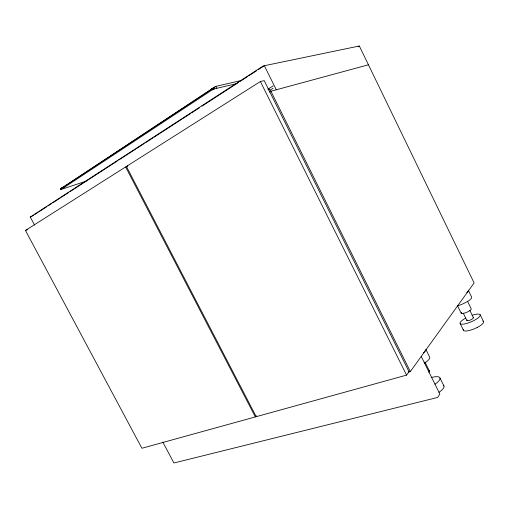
<?xml version="1.0" encoding="UTF-8"?>
<svg xmlns="http://www.w3.org/2000/svg" width="509" height="509" viewBox="0 0 509 509"><rect width="100%" height="100%" fill="white"/><g stroke="black" fill="none" stroke-linecap="round" stroke-linejoin="round"><path stroke-width="0.76" d="M86.136 181.153L61.156 189.456L212.418 89.73L214.27 88.897L236.825 83.616M408.142 372.181L410.33 371.576L474.108 282.94L359.329 46.001L263.255 65.947L30.273 217.038L34.561 225.08M406.583 375.12L409.026 371.742L264.196 80.613L260.379 81.535L126.41 166.449L256.212 416.68L406.583 375.12L260.379 81.535M127.065 166.456L125.64 166.933L25.45 230.437L141.903 448.27L255.34 416.922L256.409 415.847M65.037 186.383L60.845 188.731L61.156 189.456L60.8 188.769L61.125 188.54L215.803 86.365L241.298 80.505M61.182 189.494L60.794 188.769L61.271 189.494L60.991 188.661L63.536 186.886L60.8 188.769L61.182 189.494C60.374 188.788 61.417 188.082 61.296 189.303L60.794 188.769L61.156 189.456M60.8 188.769L215.803 86.365L216.783 88.312M213.735 87.86L212.024 88.935L212.113 89.921L211.719 89.139L213.735 87.86L214.27 88.897M32.213 216.147L33.549 215.282M34.873 214.423L38.22 212.253M39.53 211.4L46.892 206.635M48.183 205.795L51.562 203.606M52.847 202.773L60.234 197.988M61.5 197.168L68.906 192.37M70.153 191.562L73.576 189.342M74.149 188.973L78.246 186.319M78.806 185.95L82.248 183.724M82.802 183.367L86.918 180.695M87.459 180.345L95.59 175.077M96.112 174.74L104.262 169.459M104.771 169.128L117.598 160.812M118.75 160.068L135.61 149.143M136.724 148.424L144.282 143.525M145.377 142.813L152.954 137.907M154.03 137.207L162.295 131.85M162.683 131.602L166.297 129.261M166.678 129.012L170.967 126.232M171.336 125.99L179.639 120.614M179.989 120.385L181.987 119.093M182.973 118.451L190.646 113.482M191.645 112.833L199.299 107.876M201.958 106.152L208.614 101.838M208.989 101.596L217.273 96.226M217.661 95.978L221.262 93.637M221.663 93.382L225.926 90.621M226.333 90.354L229.922 88.032M230.335 87.764L234.579 85.016M235.005 84.736L238.575 82.426M240.343 81.281L243.232 79.404M243.677 79.118L247.889 76.388M249.016 75.656L251.885 73.799M252.349 73.5L256.549 70.776M258.349 69.606L260.481 68.225M261.022 67.882L263.707 66.138M267.772 89.266L273.174 85.913M268.517 89.972L269.865 89.139L410.33 371.576M271.106 89.52L273.129 88.273M269.554 92.065L270.909 91.232L368.433 64.802M358.075 46.758L359.329 46.001M477.372 327.376L474.782 328.604A10.918 2.99 -23.1 0 1 463.425 329.355M25.45 230.437L27.651 229.604M30.273 217.038L31.552 216.573M126.41 166.449L127.835 165.972M211.719 89.139L212.418 89.73L212.342 88.731L212.749 89.546L212.972 88.331L213.735 89.075L213.526 87.987L214.022 88.967L213.265 88.146L213.417 89.209L212.66 88.528L212.749 89.546L212.024 88.935L212.418 89.73M60.997 189.087L61.195 189.399L60.953 188.654L61.462 189.189L61.125 188.54L61.627 189.399M61.137 189.087L61.417 189.463L60.991 188.661M162.791 442.054L173.925 462.999L437.759 397.414L439.84 393.998L421.236 356.421M60.845 188.731L61.195 189.399M60.953 188.654L61.296 189.303M125.64 166.933L255.34 416.922M213.265 88.146L213.735 89.075M212.972 88.331L213.417 89.209M264.356 65.718L276.298 89.769M425.791 349.257L429.774 357.324A12.776 3.754 -24.4 0 1 424.525 363.152M440.043 378.104L444.001 386.121M424.907 361.937L429.405 371.029M463.254 313.124L466.868 320.524M457.553 305.782L461.173 313.213M460.111 323.45L463.413 330.195M468.325 290.276L471.646 297.116A10.95 2.615 -23.6 0 1 467.637 301.398A10.95 2.615 -23.6 0 1 457.515 305.845M480.21 314.747L483.512 321.548M467.593 301.373L471.219 308.829A5.472 1.381 -23.4 0 1 465.493 312.8A5.472 1.381 -23.4 0 1 461.568 312.297M469.782 310.274L473.395 317.699M472.117 315.306A10.931 2.889 -23.2 0 1 479.045 317.139A10.931 2.889 -23.2 0 1 462.866 324.176A10.931 2.889 -23.2 0 1 465.741 318.074M473.173 317.533A3.55 0.942 -23.2 0 1 470.112 320.136A3.55 0.942 -23.2 0 1 467.109 319.913M482.793 321.02A10.893 2.984 -23.1 0 1 477.385 327.382M468.305 290.283A10.956 2.513 -23.8 0 1 466.747 292.758M431.206 377.595A12.75 4.136 -24.1 0 1 439.878 377.761A12.75 4.136 -24.1 0 1 434.94 384.18M429.093 370.603A6.382 1.979 -24.3 0 1 428.813 372.359M443.326 385.198A12.7 4.276 -24 0 1 438.974 392.299M425.556 350.377A12.789 3.601 -24.6 0 1 423.482 352.801"/></g></svg>
